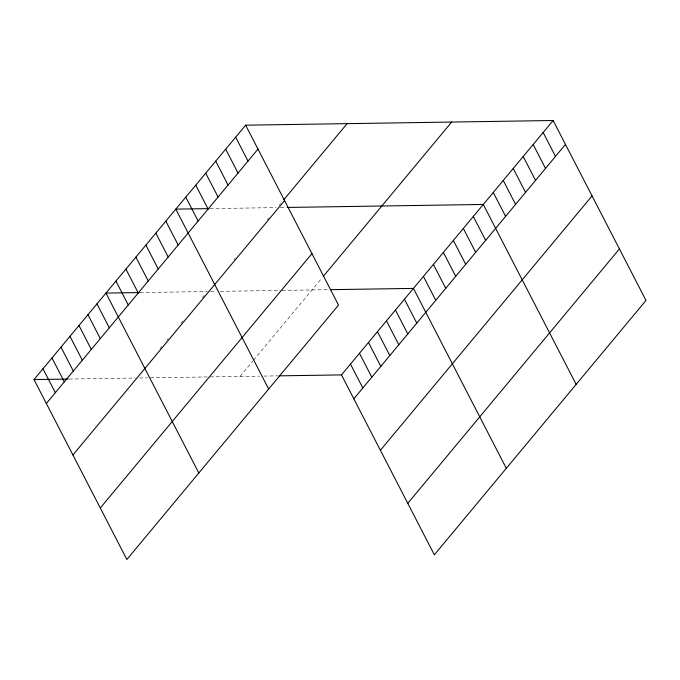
<?xml version="1.0" encoding="UTF-8"?>
<svg xmlns="http://www.w3.org/2000/svg" width="680" height="680" viewBox="0 0 680 680"><rect width="100%" height="100%" fill="white"/><g stroke="black" fill="none" stroke-linecap="round" stroke-linejoin="round"><path stroke-width="0.51" stroke-dasharray="3.4 2.55" d="M159.885 348.687L161.815 346.366M166.957 340.195L168.24 338.649M181.093 323.204L183.013 320.883M202.292 297.721L204.221 295.4M234.039 259.556L235.374 257.958M267.3 219.58L268.634 217.982M279.276 205.19L280.602 203.592M240.014 376.44L252.867 360.995M253.512 360.221L321.954 277.958M209.975 208.615L276.241 207.604M280.262 207.544L286.238 207.459M140.131 292.561L207.434 291.541M210.418 291.49L216.393 291.405M220.379 291.346L280.118 290.436M282.106 290.402L328.542 289.697M69.207 379.041L135.473 378.029M139.451 377.969L147.416 377.85M150.407 377.808L207.162 376.941M210.145 376.899L259.692 376.142M263.832 376.082L278.324 375.861"/><path stroke-width="1.02" d="M245.65 125.188L338.512 305.099L126.862 559.487L34 379.576L245.65 125.188L553.137 120.513L646 300.424L434.35 554.812L341.488 374.901L279.361 375.844M46.342 403.478L257.992 149.09M283.925 199.597L347.123 123.641M72.913 454.962L284.563 200.575M100.291 508.002L311.942 253.614M323.289 276.361L451.664 122.052M341.488 374.901L553.137 120.513M353.821 398.803L565.479 144.415M380.4 450.287L592.05 195.899M407.779 503.327L619.429 248.94M208.939 208.632L175.805 209.134L268.668 389.045M287.232 207.442L483.293 204.459L576.156 384.37M139.094 292.578L105.961 293.08L198.823 473M330.616 289.663L413.449 288.405L506.311 468.325M34 379.576L68.17 379.058M543.159 132.506L555.5 156.408M533.179 144.5L545.521 168.402M523.209 156.485L535.542 180.395M513.23 168.478L525.563 192.389M503.251 180.472L515.585 204.382M493.272 192.465L505.614 216.368M473.314 216.452L485.656 240.354M463.335 228.446L475.677 252.348M453.364 240.44L465.698 264.341M443.385 252.433L455.719 276.335M433.406 264.426L445.74 288.328M423.427 276.411L435.761 300.322M404.455 299.217L416.789 323.127M395.462 310.029L407.796 333.94M386.461 320.841L398.803 344.743M377.468 331.653L389.81 355.555M368.475 342.465L380.808 366.367M359.474 353.277L371.815 377.179M235.671 137.181L248.013 161.083M350.48 364.089L362.822 387.991M225.7 149.175L238.034 173.077M215.721 161.16L228.055 185.07M205.743 173.154L218.076 197.064M195.763 185.147L208.097 209.057M185.784 197.141L198.126 221.042M165.827 221.127L178.168 245.029M155.847 233.121L168.19 257.023M145.877 245.114L158.21 269.017M135.898 257.108L148.231 281.01M125.919 269.101L138.252 293.003M115.94 281.087L128.273 304.997M96.968 303.892L109.302 327.802M87.975 314.704L100.308 338.615M78.974 325.516L91.316 349.418M69.98 336.328L82.322 360.23M60.987 347.14L73.321 371.042M51.995 357.952L64.328 381.854M42.993 368.764L55.335 392.666"/></g></svg>
